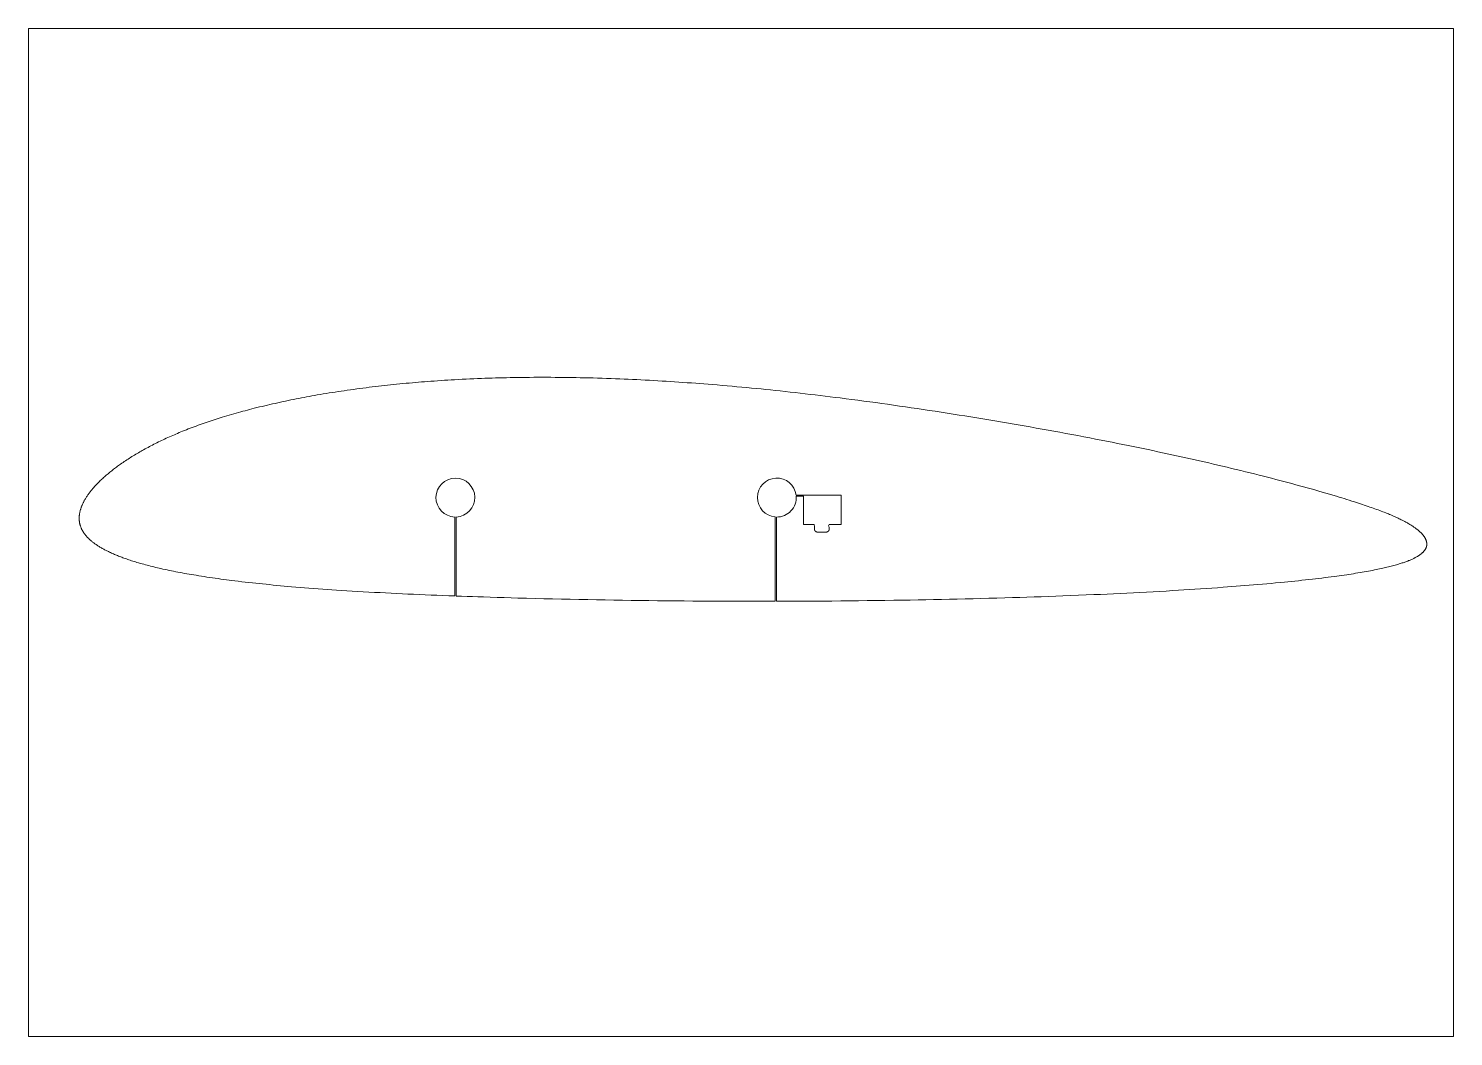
# Paper-space layout 'Sheet' of a CAD drawing. Header units: millimetres. Extents: x 0 to 594, y 0 to 420.
# The model-space entities are those that its viewports show. They can reach past a viewport. Long polylines and large blocks are cut down to what shows.
import ezdxf

# ---------------------------------------------------------------- set-up
doc = ezdxf.new("R2010")
doc.units = ezdxf.units.MM
doc.layers.add('Geometries', color=7, linetype='Continuous')

msp = doc.modelspace()

# ---------------------------------------------------------------- linework, layer by layer
at = {"layer": 'Geometries', "linetype": 'Continuous', "lineweight": 13}
for p, q in [((319.99, 225.56), (338.78, 225.56)), ((320.03, 225.16), (323.04, 225.16)), ((323.03, 213.36), (323.04, 225.16)), ((338.78, 225.56), (338.76, 213.36)), ((177.69, 216.46), (177.69, 183.55)), ((178.29, 183.53), (178.29, 216.46)), ((311.3, 216.48), (311.3, 181.34)), ((311.8, 181.34), (311.8, 216.45)), ((327.49, 213.36), (323.03, 213.36)), ((327.69, 212.54), (327.49, 213.36)), ((327.58, 211.49), (327.58, 212.08)), ((332.46, 210.16), (328.91, 210.16)), ((333.47, 212.79), (333.7, 213.36)), ((338.76, 213.36), (333.7, 213.36)), ((333.79, 212.22), (333.79, 211.45))]:
    msp.add_line(p, q, dxfattribs=at)
at = {"layer": 'Geometries', "linetype": 'Continuous', "lineweight": 13, "flags": 128}
for points in [[(21.6, 219.3), (21.67, 219.54), (21.75, 219.78), (21.82, 220.02), (21.9, 220.26), (21.99, 220.49), (22.08, 220.73), (22.17, 220.96), (22.26, 221.19), (22.35, 221.41), (22.46, 221.64), (22.56, 221.87), (22.67, 222.1), (22.78, 222.33), (22.89, 222.55), (23, 222.78), (23.12, 223), (23.26, 223.26), (23.4, 223.51), (23.55, 223.77), (23.7, 224.02), (23.85, 224.27), (24.01, 224.52), (24.2, 224.81), (24.39, 225.1), (24.58, 225.39), (24.78, 225.68), (24.98, 225.96), (25.19, 226.25), (25.4, 226.53), (25.61, 226.81), (25.83, 227.09), (26.04, 227.36), (26.26, 227.63), (26.48, 227.9), (26.7, 228.16), (26.97, 228.48), (27.24, 228.79), (27.51, 229.1), (27.79, 229.4), (28.07, 229.71), (28.35, 230.01), (28.66, 230.33), (28.98, 230.65), (29.29, 230.97), (29.61, 231.29), (29.94, 231.6), (30.26, 231.91), (30.59, 232.22), (30.95, 232.56), (31.32, 232.89), (31.69, 233.22), (32.06, 233.55), (32.43, 233.87), (32.81, 234.19), (33.19, 234.51), (33.57, 234.83), (33.95, 235.14), (34.33, 235.45), (34.71, 235.75), (35.1, 236.05), (35.48, 236.35), (35.87, 236.65), (36.29, 236.96), (36.71, 237.28), (37.13, 237.59), (37.55, 237.9), (37.98, 238.2), (38.41, 238.51), (38.92, 238.86), (39.42, 239.21), (39.94, 239.56), (40.45, 239.9), (40.98, 240.25), (41.51, 240.59), (42.04, 240.93), (42.57, 241.27), (43.1, 241.61), (43.64, 241.94), (44.18, 242.27), (44.72, 242.59), (45.26, 242.92), (45.81, 243.24), (46.35, 243.55), (46.9, 243.87), (47.45, 244.18), (48, 244.49), (48.61, 244.82), (49.22, 245.15), (49.83, 245.48), (50.44, 245.81), (51.06, 246.13), (51.68, 246.45), (52.31, 246.77), (52.93, 247.09), (53.56, 247.4), (54.19, 247.72), (54.82, 248.02), (55.46, 248.33), (56.09, 248.63), (56.76, 248.94), (57.43, 249.25), (58.1, 249.56), (58.77, 249.86), (59.44, 250.16), (60.11, 250.45), (60.79, 250.75), (61.47, 251.04), (62.15, 251.32), (62.82, 251.61), (63.51, 251.89), (64.19, 252.17), (64.99, 252.49), (65.8, 252.81), (66.61, 253.13), (67.42, 253.44), (68.24, 253.75), (69.07, 254.06), (69.9, 254.37), (70.73, 254.67), (71.56, 254.97), (72.38, 255.26), (73.2, 255.54), (74.02, 255.83), (74.84, 256.11), (75.68, 256.39), (76.52, 256.67), (77.36, 256.94), (78.2, 257.22), (79.05, 257.48), (79.89, 257.75), (80.74, 258.01), (81.71, 258.31), (82.69, 258.61), (83.67, 258.9), (84.65, 259.19), (85.63, 259.47), (86.62, 259.75), (87.6, 260.02), (88.51, 260.27), (89.41, 260.52), (90.31, 260.76), (91.22, 261.01), (92.13, 261.24), (93.03, 261.48), (94.12, 261.76), (95.21, 262.03), (96.3, 262.3), (97.4, 262.57), (98.49, 262.83), (99.57, 263.08), (100.64, 263.33), (101.72, 263.58), (102.79, 263.82), (103.89, 264.06), (104.99, 264.3), (106.09, 264.54), (107.19, 264.77), (108.29, 265), (109.37, 265.22), (110.46, 265.44), (111.54, 265.66), (112.62, 265.87), (113.73, 266.08), (114.84, 266.29), (115.94, 266.5), (117.05, 266.71), (118.16, 266.91), (119.27, 267.1), (120.38, 267.3), (121.62, 267.51), (122.85, 267.72), (124.09, 267.93), (125.33, 268.13), (126.57, 268.33), (127.81, 268.52), (129.05, 268.71), (130.29, 268.9), (131.59, 269.09), (132.89, 269.28), (134.19, 269.46), (135.5, 269.65), (136.8, 269.82), (138.1, 270), (139.41, 270.17), (140.71, 270.33), (142.01, 270.5), (143.32, 270.66), (144.62, 270.81), (145.93, 270.97), (147.16, 271.11), (148.39, 271.25), (149.63, 271.38), (150.86, 271.51), (152.09, 271.64), (153.42, 271.78), (154.75, 271.91), (156.08, 272.04), (157.41, 272.16), (158.74, 272.28), (160.07, 272.4), (161.32, 272.51), (162.58, 272.62), (163.83, 272.72), (165.09, 272.82), (166.34, 272.92), (167.75, 273.02), (169.15, 273.12), (170.55, 273.22), (171.95, 273.31), (173.36, 273.41), (174.76, 273.49), (176.16, 273.58), (177.56, 273.66), (179.17, 273.75), (180.77, 273.83), (182.38, 273.91), (183.98, 273.99), (185.59, 274.06), (187.19, 274.13), (188.8, 274.19), (190.27, 274.24), (191.74, 274.29), (193.21, 274.34), (194.68, 274.39), (196.15, 274.43), (197.63, 274.46), (199.23, 274.5), (200.84, 274.53), (202.44, 274.56), (204.05, 274.59), (205.66, 274.61), (207.26, 274.63), (208.87, 274.65), (210.64, 274.66), (212.4, 274.66), (214.17, 274.67), (215.94, 274.67), (217.7, 274.66), (219.47, 274.65), (221.24, 274.64), (223, 274.62), (224.77, 274.6), (226.54, 274.57), (228.27, 274.54), (230.01, 274.51), (231.74, 274.47), (233.48, 274.43), (235.35, 274.38), (237.22, 274.33), (239.1, 274.27), (240.97, 274.21), (242.84, 274.15), (244.72, 274.08), (246.48, 274.01), (248.25, 273.93), (250.01, 273.86), (251.78, 273.78), (253.54, 273.69), (255.31, 273.61), (257.07, 273.52), (258.84, 273.42), (260.6, 273.32), (262.36, 273.22), (264.1, 273.12), (265.83, 273.01), (267.56, 272.91), (269.29, 272.79), (271.06, 272.68), (272.82, 272.56), (274.58, 272.43), (276.34, 272.31), (278.11, 272.18), (279.84, 272.05), (281.57, 271.91), (283.3, 271.78), (285.03, 271.64), (287.09, 271.47), (289.14, 271.3), (291.2, 271.12), (293.26, 270.94), (295.32, 270.75), (297.37, 270.56), (299.37, 270.38), (301.36, 270.19), (303.36, 269.99), (305.35, 269.8), (307.35, 269.59), (309.34, 269.39), (311.33, 269.18), (313.32, 268.97), (315.41, 268.75), (317.5, 268.52), (319.58, 268.29), (321.67, 268.05), (323.75, 267.81), (325.84, 267.57), (327.92, 267.33), (330.01, 267.08), (332.09, 266.83), (334.17, 266.57), (336.26, 266.31), (338.34, 266.05), (340.79, 265.74), (343.25, 265.42), (345.7, 265.1), (348.15, 264.77), (350.65, 264.44), (353.14, 264.1), (355.64, 263.76), (358.13, 263.41), (360.63, 263.05), (363.08, 262.7), (365.52, 262.35), (367.97, 261.99), (370.42, 261.63), (372.92, 261.26), (375.41, 260.88), (377.91, 260.5), (380.4, 260.12), (382.9, 259.73), (385.39, 259.34), (387.88, 258.95), (390.37, 258.55), (392.86, 258.15), (395.34, 257.75), (397.83, 257.34), (400.31, 256.93), (402.75, 256.52), (405.19, 256.11), (407.63, 255.7), (410.07, 255.28), (412.56, 254.85), (415.05, 254.42), (417.53, 253.98), (420.02, 253.54), (422.5, 253.1), (424.99, 252.65), (427.47, 252.2), (429.95, 251.74), (432.43, 251.29), (434.92, 250.82), (437.4, 250.36), (439.88, 249.89), (442.36, 249.41), (444.83, 248.93), (447.1, 248.49), (449.38, 248.04), (451.65, 247.6), (453.91, 247.14), (456.18, 246.69), (458.45, 246.23), (460.51, 245.81), (462.56, 245.39), (464.62, 244.96), (466.67, 244.53), (468.73, 244.1), (470.78, 243.67), (472.72, 243.25), (474.65, 242.84), (476.59, 242.42), (478.52, 242), (480.45, 241.57), (482.38, 241.15), (484.32, 240.72), (486.25, 240.28), (488.18, 239.85), (490.11, 239.41), (492, 238.97), (493.89, 238.53), (495.79, 238.09), (497.68, 237.65), (499.61, 237.19), (501.53, 236.73), (503.45, 236.27), (505.38, 235.8), (507.3, 235.33), (509.19, 234.87), (511.07, 234.4), (512.96, 233.93), (514.84, 233.45), (516.52, 233.02), (518.2, 232.59), (519.88, 232.15), (521.56, 231.71), (523.24, 231.27), (524.92, 230.83), (526.59, 230.38), (528.27, 229.92), (529.86, 229.49), (531.45, 229.05), (533.04, 228.61), (534.63, 228.16), (536.21, 227.72), (537.8, 227.26), (539.29, 226.83), (540.79, 226.4), (542.28, 225.96), (543.77, 225.52), (545.26, 225.07), (546.32, 224.75), (547.39, 224.43), (548.45, 224.1), (549.51, 223.77), (550.57, 223.44), (551.63, 223.11), (552.69, 222.77), (553.52, 222.5), (554.35, 222.23), (555.18, 221.96), (556, 221.69), (556.83, 221.41), (557.66, 221.13), (558.48, 220.85), (559.17, 220.61), (559.85, 220.37), (560.54, 220.13), (561.22, 219.88), (561.9, 219.64), (562.58, 219.38), (563.23, 219.15), (563.87, 218.9), (564.5, 218.66), (565.14, 218.41), (565.78, 218.16), (566.31, 217.95), (566.84, 217.73), (567.36, 217.52), (567.89, 217.3), (568.41, 217.07), (568.94, 216.85), (569.43, 216.63), (569.92, 216.41), (570.41, 216.19), (570.9, 215.96), (571.38, 215.73), (571.81, 215.53), (572.24, 215.31), (572.67, 215.1), (573.1, 214.88), (573.43, 214.71), (573.76, 214.53), (574.1, 214.35), (574.43, 214.17), (574.76, 213.98), (575.09, 213.79), (575.42, 213.6), (575.75, 213.4), (576.08, 213.2), (576.41, 213), (576.73, 212.79), (576.98, 212.62), (577.23, 212.45), (577.48, 212.28), (577.73, 212.11), (577.97, 211.94), (578.21, 211.76), (578.44, 211.58), (578.68, 211.4), (578.91, 211.22), (579.09, 211.07), (579.28, 210.92), (579.46, 210.77), (579.64, 210.61), (579.81, 210.45), (579.98, 210.29), (580.15, 210.13), (580.32, 209.97), (580.48, 209.81)], [(177.69, 183.55), (175.21, 183.65), (172.74, 183.74), (170.27, 183.84), (167.79, 183.94), (165.32, 184.04), (162.85, 184.15), (160.52, 184.25), (158.19, 184.36), (155.86, 184.47), (153.53, 184.58), (151.2, 184.69), (148.86, 184.81), (146.53, 184.93), (144.2, 185.06), (141.87, 185.19), (139.54, 185.32), (137.25, 185.45), (134.97, 185.59), (132.68, 185.73), (130.39, 185.88), (128.45, 186.01), (126.51, 186.14), (124.57, 186.27), (122.63, 186.41), (120.69, 186.55), (118.75, 186.69), (116.92, 186.83), (115.09, 186.98), (113.27, 187.13), (111.44, 187.28), (109.61, 187.43), (108.09, 187.56), (106.57, 187.7), (105.05, 187.84), (103.52, 187.98), (102, 188.12), (100.48, 188.27), (99.05, 188.41), (97.61, 188.56), (96.18, 188.71), (94.75, 188.86), (93.32, 189.01), (91.84, 189.18), (90.36, 189.34), (88.89, 189.51), (87.41, 189.69), (85.94, 189.87), (84.78, 190.01), (83.62, 190.16), (82.47, 190.31), (81.31, 190.46), (80.15, 190.62), (79, 190.78), (77.84, 190.94), (76.69, 191.1), (75.53, 191.27), (74.38, 191.44), (73.24, 191.62), (72.11, 191.79), (70.98, 191.97), (69.85, 192.16), (68.89, 192.32), (67.93, 192.48), (66.97, 192.64), (66.01, 192.81), (65.06, 192.98), (64.1, 193.16), (63.2, 193.33), (62.3, 193.5), (61.4, 193.67), (60.5, 193.85), (59.6, 194.03), (58.7, 194.22), (57.8, 194.4), (56.91, 194.6), (56.01, 194.79), (55.12, 194.99), (54.42, 195.15), (53.71, 195.32), (53.01, 195.48), (52.31, 195.65), (51.61, 195.82), (50.89, 196), (50.17, 196.19), (49.45, 196.37), (48.74, 196.56), (48.02, 196.76), (47.32, 196.95), (46.62, 197.15), (45.91, 197.35), (45.22, 197.56), (44.66, 197.73), (44.1, 197.9), (43.54, 198.07), (42.99, 198.25), (42.43, 198.43), (41.89, 198.61), (41.34, 198.79), (40.8, 198.98), (40.26, 199.17), (39.8, 199.33), (39.35, 199.5), (38.89, 199.67), (38.44, 199.84), (37.98, 200.01), (37.53, 200.19), (37.1, 200.36), (36.68, 200.53), (36.25, 200.71), (35.83, 200.89), (35.41, 201.07), (34.99, 201.25), (34.57, 201.44), (34.16, 201.63), (33.74, 201.83), (33.33, 202.02), (33, 202.18), (32.68, 202.34), (32.36, 202.51), (32.04, 202.67), (31.72, 202.84), (31.39, 203.01), (31.07, 203.19), (30.74, 203.37), (30.42, 203.56), (30.1, 203.75), (29.79, 203.93), (29.48, 204.12), (29.17, 204.32), (28.86, 204.51), (28.62, 204.67), (28.38, 204.84), (28.14, 205), (27.9, 205.17), (27.66, 205.34), (27.43, 205.51), (27.2, 205.68), (26.97, 205.85), (26.74, 206.03), (26.52, 206.21), (26.29, 206.4), (26.07, 206.58), (25.85, 206.78), (25.63, 206.97), (25.46, 207.12), (25.29, 207.28), (25.13, 207.44), (24.96, 207.6), (24.8, 207.76), (24.64, 207.93), (24.48, 208.09), (24.33, 208.26), (24.18, 208.43), (24.03, 208.61), (23.88, 208.78), (23.74, 208.95), (23.6, 209.13), (23.46, 209.31), (23.34, 209.47), (23.21, 209.64), (23.09, 209.81), (22.98, 209.98), (22.86, 210.16), (22.76, 210.33), (22.65, 210.5), (22.55, 210.68), (22.45, 210.86), (22.35, 211.04), (22.25, 211.23), (22.16, 211.41), (22.07, 211.6), (21.98, 211.79), (21.9, 211.98), (21.82, 212.18), (21.75, 212.37), (21.68, 212.57), (21.61, 212.77), (21.55, 212.96), (21.49, 213.16), (21.44, 213.37), (21.39, 213.57), (21.35, 213.75), (21.31, 213.94), (21.27, 214.13), (21.24, 214.32), (21.21, 214.51), (21.19, 214.7), (21.17, 214.9), (21.15, 215.11), (21.13, 215.32), (21.13, 215.53), (21.12, 215.73), (21.12, 215.94), (21.12, 216.15), (21.13, 216.34), (21.13, 216.53), (21.15, 216.72), (21.16, 216.91), (21.18, 217.1), (21.2, 217.29), (21.23, 217.52), (21.26, 217.75), (21.3, 217.97), (21.34, 218.2), (21.39, 218.42), (21.44, 218.64), (21.49, 218.86), (21.54, 219.08), (21.6, 219.3)], [(327.58, 212.08), (327.58, 212.14), (327.59, 212.2), (327.6, 212.27), (327.62, 212.33), (327.63, 212.4), (327.66, 212.47), (327.69, 212.54)], [(328.91, 210.16), (328.84, 210.16), (328.77, 210.17), (328.7, 210.18), (328.63, 210.19), (328.56, 210.21), (328.49, 210.23), (328.42, 210.26), (328.36, 210.29), (328.29, 210.32), (328.22, 210.36), (328.16, 210.4), (328.1, 210.45), (328.04, 210.49), (327.98, 210.55), (327.93, 210.6), (327.88, 210.66), (327.83, 210.72), (327.79, 210.78), (327.75, 210.85), (327.71, 210.91), (327.68, 210.98), (327.65, 211.05), (327.63, 211.12), (327.62, 211.18), (327.6, 211.24), (327.59, 211.31), (327.58, 211.37), (327.58, 211.43), (327.58, 211.49)], [(333.79, 211.45), (333.79, 211.39), (333.78, 211.32), (333.77, 211.25), (333.76, 211.19), (333.74, 211.12), (333.72, 211.05), (333.7, 210.99), (333.67, 210.92), (333.64, 210.86), (333.6, 210.79), (333.56, 210.73), (333.52, 210.67), (333.47, 210.61), (333.42, 210.56), (333.36, 210.5), (333.3, 210.45), (333.24, 210.41), (333.18, 210.37), (333.11, 210.33), (333.05, 210.29), (332.98, 210.26), (332.91, 210.24), (332.84, 210.21), (332.78, 210.2), (332.71, 210.18), (332.65, 210.17), (332.59, 210.16), (332.52, 210.16), (332.46, 210.16)], [(580.48, 209.81), (580.61, 209.67), (580.74, 209.54), (580.87, 209.4), (580.99, 209.26), (581.11, 209.12), (581.23, 208.98), (581.34, 208.84), (581.45, 208.7), (581.56, 208.55), (581.66, 208.42), (581.75, 208.29), (581.85, 208.15), (581.94, 208.02), (582.02, 207.88), (582.1, 207.74), (582.19, 207.59), (582.26, 207.45), (582.33, 207.32), (582.39, 207.19), (582.45, 207.06), (582.51, 206.92), (582.56, 206.79), (582.61, 206.65), (582.66, 206.52), (582.7, 206.38), (582.74, 206.24), (582.77, 206.13), (582.79, 206.02), (582.81, 205.9), (582.83, 205.79), (582.85, 205.68), (582.86, 205.56), (582.87, 205.45), (582.88, 205.34), (582.88, 205.23), (582.88, 205.1), (582.88, 204.98), (582.87, 204.86), (582.86, 204.74), (582.85, 204.62), (582.83, 204.5), (582.81, 204.39), (582.78, 204.27), (582.76, 204.16), (582.73, 204.05), (582.69, 203.94), (582.66, 203.83), (582.62, 203.73), (582.57, 203.62), (582.53, 203.51), (582.48, 203.41), (582.43, 203.31), (582.38, 203.21), (582.32, 203.11), (582.27, 203.01), (582.19, 202.89), (582.11, 202.76), (582.03, 202.64), (581.94, 202.53), (581.85, 202.41), (581.76, 202.3), (581.66, 202.18), (581.56, 202.06), (581.45, 201.95), (581.34, 201.83), (581.22, 201.72), (581.1, 201.61)], [(581.1, 201.61), (580.98, 201.49), (580.86, 201.39), (580.74, 201.28), (580.61, 201.17), (580.48, 201.07), (580.31, 200.94), (580.14, 200.81), (579.96, 200.68), (579.77, 200.55), (579.58, 200.42), (579.39, 200.3), (579.19, 200.18), (578.99, 200.06), (578.77, 199.93), (578.55, 199.8), (578.32, 199.67), (578.09, 199.55), (577.86, 199.43), (577.63, 199.32), (577.4, 199.2), (577.17, 199.09), (576.86, 198.94), (576.55, 198.8), (576.23, 198.66), (575.92, 198.53), (575.6, 198.4), (575.28, 198.27), (574.9, 198.12), (574.52, 197.98), (574.14, 197.84), (573.76, 197.7), (573.37, 197.56), (572.98, 197.43), (572.59, 197.3), (572.2, 197.17), (571.81, 197.05), (571.42, 196.93), (571.03, 196.81), (570.65, 196.69), (570.26, 196.58), (569.7, 196.42), (569.14, 196.27), (568.58, 196.12), (568.02, 195.97), (567.46, 195.82), (566.87, 195.68), (566.27, 195.53), (565.67, 195.39), (565.08, 195.25), (564.48, 195.11), (563.88, 194.98), (563.17, 194.83), (562.47, 194.68), (561.76, 194.53), (561.05, 194.39), (560.2, 194.22), (559.36, 194.06), (558.51, 193.9), (557.66, 193.75), (556.82, 193.6), (555.97, 193.45), (555.04, 193.29), (554.12, 193.14), (553.19, 192.99), (552.26, 192.84), (551.33, 192.7), (550.4, 192.55), (549.47, 192.42), (548.45, 192.27), (547.43, 192.12), (546.41, 191.98), (545.38, 191.84), (544.36, 191.7), (543.05, 191.53), (541.75, 191.36), (540.44, 191.19), (539.13, 191.03), (537.82, 190.88), (536.51, 190.72), (535.2, 190.57), (533.74, 190.4), (532.29, 190.24), (530.83, 190.08), (529.37, 189.93), (527.91, 189.78), (526.45, 189.63), (524.99, 189.48), (523.53, 189.33), (521.69, 189.16), (519.85, 188.98), (518.02, 188.81), (516.18, 188.65), (514.34, 188.48), (512.5, 188.32), (510.66, 188.17), (508.83, 188.01), (506.99, 187.86), (505.15, 187.72), (503.34, 187.57), (501.53, 187.44), (499.73, 187.3), (497.92, 187.17), (495.58, 187), (493.24, 186.83), (490.89, 186.67), (488.55, 186.51), (486.21, 186.36), (483.91, 186.21), (481.6, 186.06), (479.3, 185.92), (477, 185.78), (474.26, 185.62), (471.52, 185.47), (468.78, 185.31), (466.03, 185.16), (463.29, 185.02), (460.55, 184.88), (457.81, 184.74), (455.07, 184.61), (452.32, 184.48), (449.58, 184.35), (446.84, 184.23), (444.1, 184.11), (440.86, 183.97), (437.63, 183.84), (434.4, 183.71), (431.16, 183.58), (428.17, 183.47), (425.18, 183.36), (422.18, 183.26), (419.19, 183.15), (416.2, 183.05), (413.2, 182.96), (410.21, 182.87), (406.92, 182.77), (403.62, 182.67), (400.33, 182.58), (397.03, 182.49), (393.74, 182.41), (390.45, 182.33), (387.15, 182.25), (383.86, 182.18), (380.57, 182.11), (377.27, 182.04), (374.04, 181.98), (370.8, 181.92), (367.57, 181.86), (364.33, 181.81), (360.65, 181.75), (356.98, 181.7), (353.3, 181.65), (349.62, 181.6), (345.94, 181.56), (342.27, 181.52), (338.59, 181.48), (334.91, 181.45), (331.61, 181.43), (328.31, 181.41), (325.01, 181.39), (321.71, 181.37), (318.41, 181.36), (315.11, 181.35), (311.8, 181.34)], [(311.3, 181.34), (307.41, 181.33), (303.52, 181.33), (299.63, 181.34), (295.73, 181.34), (291.84, 181.35), (287.94, 181.37), (284.27, 181.39), (280.6, 181.41), (276.92, 181.43), (273.25, 181.46), (269.58, 181.5), (265.91, 181.53), (262.24, 181.57), (258.57, 181.61), (254.9, 181.66), (251.23, 181.71), (247.62, 181.76), (244.02, 181.82), (240.41, 181.88), (236.81, 181.95), (233.14, 182.02), (229.46, 182.09), (225.79, 182.17), (222.12, 182.25), (218.45, 182.33), (214.85, 182.42), (211.24, 182.51), (207.64, 182.6), (204.04, 182.7), (201.15, 182.79), (198.27, 182.87), (195.39, 182.96), (192.5, 183.05), (189.61, 183.14), (187.35, 183.21), (185.08, 183.29), (182.82, 183.37), (180.55, 183.45), (178.29, 183.53)]]:
    msp.add_lwpolyline(points, dxfattribs=at)
at = {"layer": 'Geometries', "linetype": 'Continuous', "lineweight": 13}
for centre, radius, start, end in [((177.95, 224.55), 8.1, 272.4078, 268.16265), ((311.95, 224.55), 8.1, 7.11475, 265.39724), ((311.95, 224.55), 8.1, 268.93891, 4.27101), ((332.29, 211.76), 1.57, 17.1289, 41.12839)]:
    msp.add_arc(centre, radius, start, end, dxfattribs=at)

psp = doc.layouts.new('Sheet')

# ---------------------------------------------------------------- viewports
at = {"layer": '0'}
psp.add_viewport(center=(297, 210), size=(594, 420), view_center_point=(297, 210), view_height=420, dxfattribs=at)

doc.saveas('drawing.dxf')
